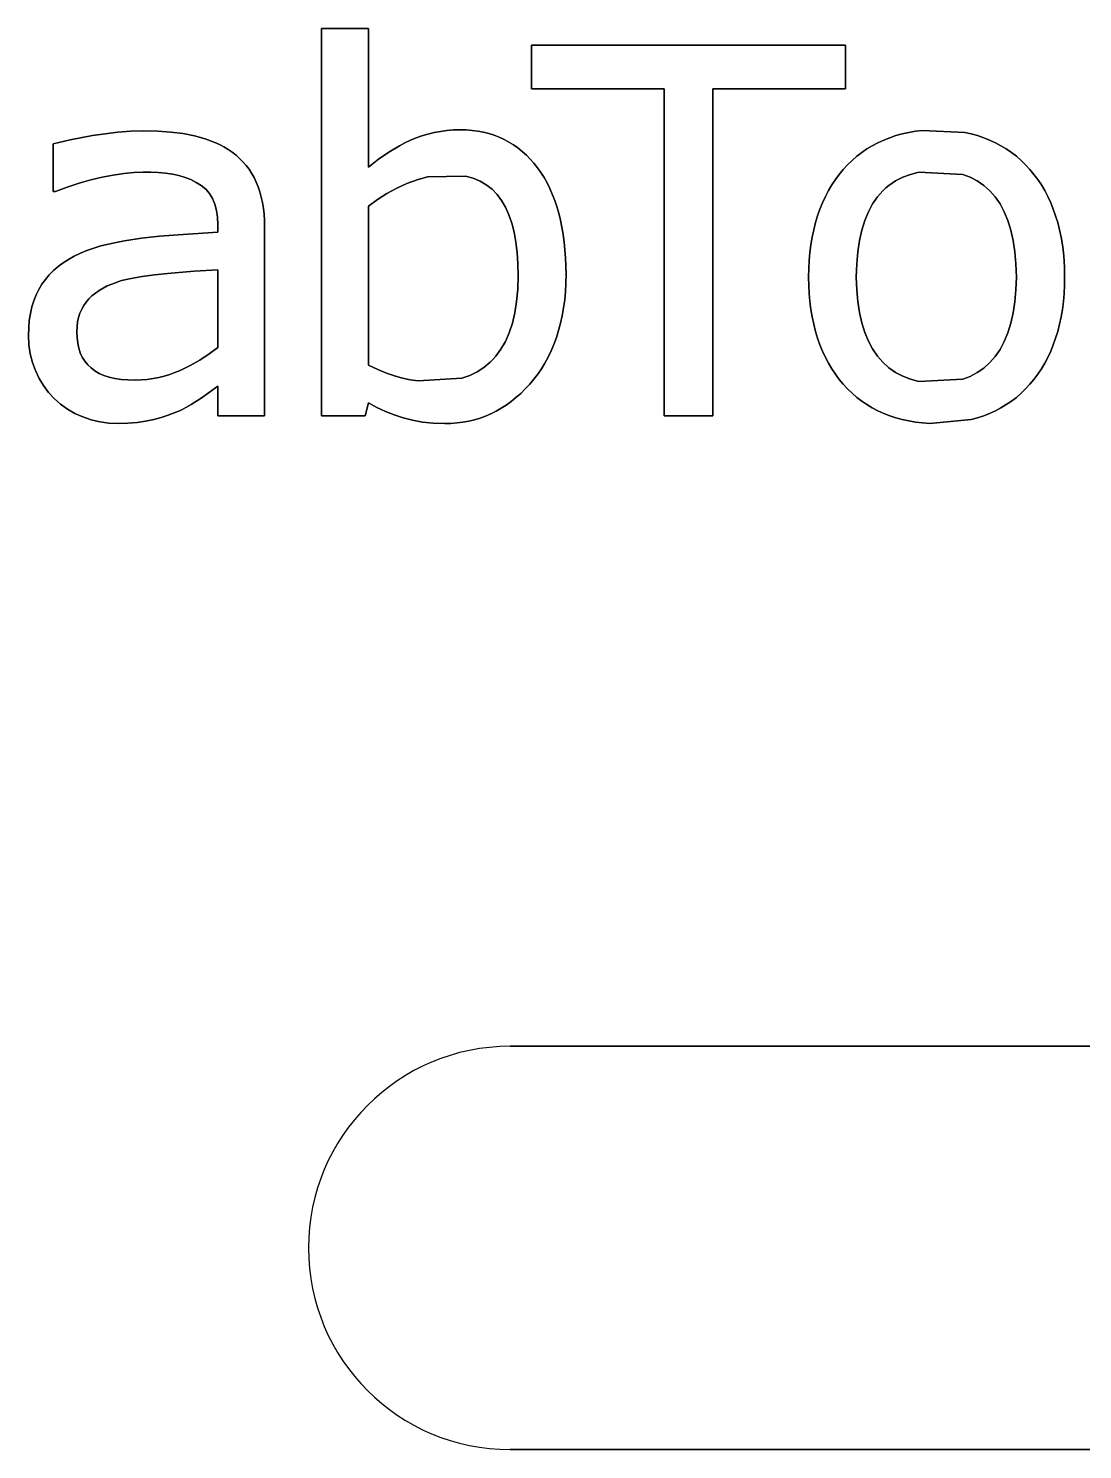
# Model space of a CAD drawing. Extents: x -90 to 0, y -3 to 240.
# Drawn here: x -46.17 to -30.48, y 74.5 to 95.64 of the extents above; entities that cross this region are included whole.
import ezdxf

# ---------------------------------------------------------------- set-up
doc = ezdxf.new("R2010")
doc.units = 0

msp = doc.modelspace()

# ---------------------------------------------------------------- linework, layer by layer
at = {"layer": 'layer0'}
for points in [[(-41.806, 95.645, 0), (-41.108, 95.645, 0)], [(-41.806, 89.882, 0), (-41.806, 95.645, 0)], [(-41.108, 95.645, 0), (-41.806, 95.645, 0)], [(-41.806, 95.645, 0), (-41.806, 89.882, 0)], [(-41.108, 95.645, 0), (-41.108, 93.581, 0)], [(-41.108, 93.581, 0), (-41.108, 95.645, 0)], [(-38.679, 94.745, 0), (-38.679, 95.396, 0)], [(-38.679, 95.396, 0), (-34.006, 95.396, 0)], [(-34.006, 95.396, 0), (-38.679, 95.396, 0)], [(-38.679, 95.396, 0), (-38.679, 94.745, 0)], [(-34.006, 95.396, 0), (-34.006, 94.745, 0)], [(-34.006, 94.745, 0), (-34.006, 95.396, 0)], [(-36.705, 94.745, 0), (-38.679, 94.745, 0)], [(-38.679, 94.745, 0), (-36.705, 94.745, 0)], [(-36.705, 89.882, 0), (-36.705, 94.745, 0)], [(-36.705, 94.745, 0), (-36.705, 89.882, 0)], [(-34.006, 94.745, 0), (-35.98, 94.745, 0)], [(-35.98, 94.745, 0), (-35.98, 89.882, 0)], [(-35.98, 89.882, 0), (-35.98, 94.745, 0)], [(-35.98, 94.745, 0), (-34.006, 94.745, 0)], [(-45.027, 94.079, 0), (-44.836, 94.101, 0)], [(-44.836, 94.101, 0), (-45.027, 94.079, 0)], [(-44.836, 94.101, 0), (-44.643, 94.115, 0)], [(-44.643, 94.115, 0), (-44.836, 94.101, 0)], [(-44.643, 94.115, 0), (-44.452, 94.121, 0)], [(-44.452, 94.121, 0), (-44.643, 94.115, 0)], [(-44.452, 94.121, 0), (-44.243, 94.116, 0)], [(-44.243, 94.116, 0), (-44.452, 94.121, 0)], [(-44.243, 94.116, 0), (-44.048, 94.103, 0)], [(-44.048, 94.103, 0), (-44.243, 94.116, 0)], [(-44.048, 94.103, 0), (-43.865, 94.08, 0)], [(-43.865, 94.08, 0), (-44.048, 94.103, 0)], [(-40.131, 94.095, 0), (-40.037, 94.113, 0)], [(-40.037, 94.113, 0), (-40.131, 94.095, 0)], [(-40.037, 94.113, 0), (-39.942, 94.126, 0)], [(-39.942, 94.126, 0), (-40.037, 94.113, 0)], [(-39.942, 94.126, 0), (-39.843, 94.134, 0)], [(-39.843, 94.134, 0), (-39.942, 94.126, 0)], [(-39.843, 94.134, 0), (-39.743, 94.137, 0)], [(-39.743, 94.137, 0), (-39.843, 94.134, 0)], [(-39.743, 94.137, 0), (-39.653, 94.134, 0)], [(-39.653, 94.134, 0), (-39.743, 94.137, 0)], [(-39.653, 94.134, 0), (-39.565, 94.127, 0)], [(-39.565, 94.127, 0), (-39.653, 94.134, 0)], [(-39.565, 94.127, 0), (-39.48, 94.116, 0)], [(-39.48, 94.116, 0), (-39.565, 94.127, 0)], [(-39.48, 94.116, 0), (-39.397, 94.1, 0)], [(-39.397, 94.1, 0), (-39.48, 94.116, 0)], [(-39.397, 94.1, 0), (-39.316, 94.08, 0)], [(-39.316, 94.08, 0), (-39.397, 94.1, 0)], [(-33.164, 94.076, 0), (-33.066, 94.098, 0)], [(-33.066, 94.098, 0), (-33.164, 94.076, 0)], [(-33.066, 94.098, 0), (-32.965, 94.115, 0)], [(-32.965, 94.115, 0), (-33.066, 94.098, 0)], [(-32.965, 94.115, 0), (-32.861, 94.127, 0)], [(-32.861, 94.127, 0), (-32.965, 94.115, 0)], [(-32.861, 94.127, 0), (-32.234, 94.098, 0)], [(-32.234, 94.098, 0), (-32.861, 94.127, 0)], [(-32.234, 94.098, 0), (-32.137, 94.076, 0)], [(-32.137, 94.076, 0), (-32.234, 94.098, 0)], [(-45.801, 93.93, 0), (-45.545, 93.989, 0)], [(-45.545, 93.989, 0), (-45.801, 93.93, 0)], [(-45.801, 93.221, 0), (-45.801, 93.93, 0)], [(-45.801, 93.93, 0), (-45.801, 93.221, 0)], [(-45.545, 93.989, 0), (-45.212, 94.051, 0)], [(-45.212, 94.051, 0), (-45.545, 93.989, 0)], [(-45.212, 94.051, 0), (-45.027, 94.079, 0)], [(-45.027, 94.079, 0), (-45.212, 94.051, 0)], [(-43.865, 94.08, 0), (-43.696, 94.047, 0)], [(-43.696, 94.047, 0), (-43.865, 94.08, 0)], [(-43.696, 94.047, 0), (-43.539, 94.004, 0)], [(-43.539, 94.004, 0), (-43.696, 94.047, 0)], [(-43.539, 94.004, 0), (-43.393, 93.949, 0)], [(-43.393, 93.949, 0), (-43.539, 94.004, 0)], [(-43.393, 93.949, 0), (-43.325, 93.917, 0)], [(-43.325, 93.917, 0), (-43.393, 93.949, 0)], [(-43.325, 93.917, 0), (-43.259, 93.882, 0)], [(-43.259, 93.882, 0), (-43.325, 93.917, 0)], [(-40.806, 93.804, 0), (-40.647, 93.899, 0)], [(-40.647, 93.899, 0), (-40.806, 93.804, 0)], [(-40.647, 93.899, 0), (-40.566, 93.941, 0)], [(-40.566, 93.941, 0), (-40.647, 93.899, 0)], [(-40.566, 93.941, 0), (-40.483, 93.98, 0)], [(-40.483, 93.98, 0), (-40.566, 93.941, 0)], [(-40.483, 93.98, 0), (-40.398, 94.015, 0)], [(-40.398, 94.015, 0), (-40.483, 93.98, 0)], [(-40.398, 94.015, 0), (-40.311, 94.046, 0)], [(-40.311, 94.046, 0), (-40.398, 94.015, 0)], [(-40.311, 94.046, 0), (-40.222, 94.073, 0)], [(-40.222, 94.073, 0), (-40.311, 94.046, 0)], [(-40.222, 94.073, 0), (-40.131, 94.095, 0)], [(-40.131, 94.095, 0), (-40.222, 94.073, 0)], [(-39.316, 94.08, 0), (-39.237, 94.055, 0)], [(-39.237, 94.055, 0), (-39.316, 94.08, 0)], [(-39.237, 94.055, 0), (-39.161, 94.026, 0)], [(-39.161, 94.026, 0), (-39.237, 94.055, 0)], [(-39.161, 94.026, 0), (-39.088, 93.992, 0)], [(-39.088, 93.992, 0), (-39.161, 94.026, 0)], [(-39.088, 93.992, 0), (-39.016, 93.954, 0)], [(-39.016, 93.954, 0), (-39.088, 93.992, 0)], [(-39.016, 93.954, 0), (-38.948, 93.912, 0)], [(-38.948, 93.912, 0), (-39.016, 93.954, 0)], [(-38.948, 93.912, 0), (-38.882, 93.866, 0)], [(-38.882, 93.866, 0), (-38.948, 93.912, 0)], [(-33.69, 93.852, 0), (-33.61, 93.9, 0)], [(-33.61, 93.9, 0), (-33.69, 93.852, 0)], [(-33.61, 93.9, 0), (-33.527, 93.944, 0)], [(-33.527, 93.944, 0), (-33.61, 93.9, 0)], [(-33.527, 93.944, 0), (-33.44, 93.984, 0)], [(-33.44, 93.984, 0), (-33.527, 93.944, 0)], [(-33.44, 93.984, 0), (-33.351, 94.019, 0)], [(-33.351, 94.019, 0), (-33.44, 93.984, 0)], [(-33.351, 94.019, 0), (-33.259, 94.05, 0)], [(-33.259, 94.05, 0), (-33.351, 94.019, 0)], [(-33.259, 94.05, 0), (-33.164, 94.076, 0)], [(-33.164, 94.076, 0), (-33.259, 94.05, 0)], [(-32.137, 94.076, 0), (-32.043, 94.05, 0)], [(-32.043, 94.05, 0), (-32.137, 94.076, 0)], [(-32.043, 94.05, 0), (-31.951, 94.019, 0)], [(-31.951, 94.019, 0), (-32.043, 94.05, 0)], [(-31.951, 94.019, 0), (-31.863, 93.984, 0)], [(-31.863, 93.984, 0), (-31.951, 94.019, 0)], [(-31.863, 93.984, 0), (-31.777, 93.944, 0)], [(-31.777, 93.944, 0), (-31.863, 93.984, 0)], [(-31.777, 93.944, 0), (-31.695, 93.9, 0)], [(-31.695, 93.9, 0), (-31.777, 93.944, 0)], [(-31.695, 93.9, 0), (-31.615, 93.852, 0)], [(-31.615, 93.852, 0), (-31.695, 93.9, 0)], [(-43.259, 93.882, 0), (-43.195, 93.844, 0)], [(-43.195, 93.844, 0), (-43.259, 93.882, 0)], [(-43.195, 93.844, 0), (-43.134, 93.803, 0)], [(-43.134, 93.803, 0), (-43.195, 93.844, 0)], [(-43.134, 93.803, 0), (-43.078, 93.758, 0)], [(-43.078, 93.758, 0), (-43.134, 93.803, 0)], [(-43.078, 93.758, 0), (-43.024, 93.71, 0)], [(-43.024, 93.71, 0), (-43.078, 93.758, 0)], [(-43.024, 93.71, 0), (-42.974, 93.66, 0)], [(-42.974, 93.66, 0), (-43.024, 93.71, 0)], [(-41.108, 93.581, 0), (-40.959, 93.698, 0)], [(-40.959, 93.698, 0), (-41.108, 93.581, 0)], [(-40.959, 93.698, 0), (-40.806, 93.804, 0)], [(-40.806, 93.804, 0), (-40.959, 93.698, 0)], [(-38.882, 93.866, 0), (-38.818, 93.815, 0)], [(-38.818, 93.815, 0), (-38.882, 93.866, 0)], [(-38.818, 93.815, 0), (-38.757, 93.76, 0)], [(-38.757, 93.76, 0), (-38.818, 93.815, 0)], [(-38.757, 93.76, 0), (-38.699, 93.702, 0)], [(-38.699, 93.702, 0), (-38.757, 93.76, 0)], [(-38.699, 93.702, 0), (-38.644, 93.639, 0)], [(-38.644, 93.639, 0), (-38.699, 93.702, 0)], [(-33.978, 93.616, 0), (-33.911, 93.681, 0)], [(-33.911, 93.681, 0), (-33.978, 93.616, 0)], [(-33.911, 93.681, 0), (-33.841, 93.742, 0)], [(-33.841, 93.742, 0), (-33.911, 93.681, 0)], [(-33.841, 93.742, 0), (-33.767, 93.799, 0)], [(-33.767, 93.799, 0), (-33.841, 93.742, 0)], [(-33.767, 93.799, 0), (-33.69, 93.852, 0)], [(-33.69, 93.852, 0), (-33.767, 93.799, 0)], [(-31.615, 93.852, 0), (-31.538, 93.799, 0)], [(-31.538, 93.799, 0), (-31.615, 93.852, 0)], [(-31.538, 93.799, 0), (-31.465, 93.742, 0)], [(-31.465, 93.742, 0), (-31.538, 93.799, 0)], [(-31.465, 93.742, 0), (-31.395, 93.681, 0)], [(-31.395, 93.681, 0), (-31.465, 93.742, 0)], [(-31.395, 93.681, 0), (-31.328, 93.616, 0)], [(-31.328, 93.616, 0), (-31.395, 93.681, 0)], [(-44.907, 93.464, 0), (-45.071, 93.432, 0)], [(-45.071, 93.432, 0), (-44.907, 93.464, 0)], [(-44.749, 93.488, 0), (-44.907, 93.464, 0)], [(-44.907, 93.464, 0), (-44.749, 93.488, 0)], [(-44.599, 93.502, 0), (-44.749, 93.488, 0)], [(-44.749, 93.488, 0), (-44.599, 93.502, 0)], [(-44.457, 93.507, 0), (-44.599, 93.502, 0)], [(-44.599, 93.502, 0), (-44.457, 93.507, 0)], [(-44.345, 93.505, 0), (-44.457, 93.507, 0)], [(-44.457, 93.507, 0), (-44.345, 93.505, 0)], [(-44.235, 93.5, 0), (-44.345, 93.505, 0)], [(-44.345, 93.505, 0), (-44.235, 93.5, 0)], [(-44.128, 93.49, 0), (-44.235, 93.5, 0)], [(-44.235, 93.5, 0), (-44.128, 93.49, 0)], [(-44.025, 93.476, 0), (-44.128, 93.49, 0)], [(-44.128, 93.49, 0), (-44.025, 93.476, 0)], [(-43.927, 93.456, 0), (-44.025, 93.476, 0)], [(-44.025, 93.476, 0), (-43.927, 93.456, 0)], [(-42.974, 93.66, 0), (-42.928, 93.606, 0)], [(-42.928, 93.606, 0), (-42.974, 93.66, 0)], [(-42.928, 93.606, 0), (-42.884, 93.549, 0)], [(-42.884, 93.549, 0), (-42.928, 93.606, 0)], [(-42.884, 93.549, 0), (-42.845, 93.489, 0)], [(-42.845, 93.489, 0), (-42.884, 93.549, 0)], [(-42.845, 93.489, 0), (-42.809, 93.425, 0)], [(-42.809, 93.425, 0), (-42.845, 93.489, 0)], [(-38.644, 93.639, 0), (-38.591, 93.572, 0)], [(-38.591, 93.572, 0), (-38.644, 93.639, 0)], [(-38.591, 93.572, 0), (-38.541, 93.501, 0)], [(-38.541, 93.501, 0), (-38.591, 93.572, 0)], [(-38.541, 93.501, 0), (-38.494, 93.426, 0)], [(-38.494, 93.426, 0), (-38.541, 93.501, 0)], [(-34.159, 93.397, 0), (-34.102, 93.474, 0)], [(-34.102, 93.474, 0), (-34.159, 93.397, 0)], [(-34.102, 93.474, 0), (-34.042, 93.547, 0)], [(-34.042, 93.547, 0), (-34.102, 93.474, 0)], [(-34.042, 93.547, 0), (-33.978, 93.616, 0)], [(-33.978, 93.616, 0), (-34.042, 93.547, 0)], [(-33.156, 93.431, 0), (-33.04, 93.474, 0)], [(-33.04, 93.474, 0), (-33.156, 93.431, 0)], [(-33.04, 93.474, 0), (-32.917, 93.504, 0)], [(-32.917, 93.504, 0), (-33.04, 93.474, 0)], [(-32.917, 93.504, 0), (-32.264, 93.474, 0)], [(-32.264, 93.474, 0), (-32.917, 93.504, 0)], [(-32.264, 93.474, 0), (-32.152, 93.431, 0)], [(-32.152, 93.431, 0), (-32.264, 93.474, 0)], [(-31.328, 93.616, 0), (-31.264, 93.547, 0)], [(-31.264, 93.547, 0), (-31.328, 93.616, 0)], [(-31.264, 93.547, 0), (-31.204, 93.474, 0)], [(-31.204, 93.474, 0), (-31.264, 93.547, 0)], [(-31.204, 93.474, 0), (-31.147, 93.397, 0)], [(-31.147, 93.397, 0), (-31.204, 93.474, 0)], [(-45.588, 93.285, 0), (-45.764, 93.221, 0)], [(-45.764, 93.221, 0), (-45.588, 93.285, 0)], [(-45.413, 93.342, 0), (-45.588, 93.285, 0)], [(-45.588, 93.285, 0), (-45.413, 93.342, 0)], [(-45.24, 93.391, 0), (-45.413, 93.342, 0)], [(-45.413, 93.342, 0), (-45.24, 93.391, 0)], [(-45.071, 93.432, 0), (-45.24, 93.391, 0)], [(-45.24, 93.391, 0), (-45.071, 93.432, 0)], [(-43.835, 93.429, 0), (-43.927, 93.456, 0)], [(-43.927, 93.456, 0), (-43.835, 93.429, 0)], [(-43.748, 93.395, 0), (-43.835, 93.429, 0)], [(-43.835, 93.429, 0), (-43.748, 93.395, 0)], [(-43.669, 93.354, 0), (-43.748, 93.395, 0)], [(-43.748, 93.395, 0), (-43.669, 93.354, 0)], [(-43.594, 93.307, 0), (-43.669, 93.354, 0)], [(-43.669, 93.354, 0), (-43.594, 93.307, 0)], [(-43.529, 93.252, 0), (-43.594, 93.307, 0)], [(-43.594, 93.307, 0), (-43.529, 93.252, 0)], [(-43.474, 93.188, 0), (-43.529, 93.252, 0)], [(-43.529, 93.252, 0), (-43.474, 93.188, 0)], [(-42.809, 93.425, 0), (-42.777, 93.358, 0)], [(-42.777, 93.358, 0), (-42.809, 93.425, 0)], [(-42.777, 93.358, 0), (-42.748, 93.288, 0)], [(-42.748, 93.288, 0), (-42.777, 93.358, 0)], [(-42.748, 93.288, 0), (-42.723, 93.214, 0)], [(-42.723, 93.214, 0), (-42.748, 93.288, 0)], [(-40.832, 93.189, 0), (-40.686, 93.269, 0)], [(-40.686, 93.269, 0), (-40.832, 93.189, 0)], [(-40.686, 93.269, 0), (-40.536, 93.338, 0)], [(-40.536, 93.338, 0), (-40.686, 93.269, 0)], [(-40.536, 93.338, 0), (-40.383, 93.393, 0)], [(-40.383, 93.393, 0), (-40.536, 93.338, 0)], [(-40.383, 93.393, 0), (-40.228, 93.435, 0)], [(-40.228, 93.435, 0), (-40.383, 93.393, 0)], [(-40.228, 93.435, 0), (-39.663, 93.445, 0)], [(-39.663, 93.445, 0), (-40.228, 93.435, 0)], [(-39.663, 93.445, 0), (-39.55, 93.415, 0)], [(-39.55, 93.415, 0), (-39.663, 93.445, 0)], [(-39.55, 93.415, 0), (-39.447, 93.373, 0)], [(-39.447, 93.373, 0), (-39.55, 93.415, 0)], [(-39.447, 93.373, 0), (-39.353, 93.318, 0)], [(-39.353, 93.318, 0), (-39.447, 93.373, 0)], [(-39.353, 93.318, 0), (-39.268, 93.252, 0)], [(-39.268, 93.252, 0), (-39.353, 93.318, 0)], [(-39.268, 93.252, 0), (-39.192, 93.174, 0)], [(-39.192, 93.174, 0), (-39.268, 93.252, 0)], [(-38.494, 93.426, 0), (-38.45, 93.347, 0)], [(-38.45, 93.347, 0), (-38.494, 93.426, 0)], [(-38.45, 93.347, 0), (-38.409, 93.264, 0)], [(-38.409, 93.264, 0), (-38.45, 93.347, 0)], [(-38.409, 93.264, 0), (-38.371, 93.178, 0)], [(-38.371, 93.178, 0), (-38.409, 93.264, 0)], [(-34.262, 93.232, 0), (-34.212, 93.317, 0)], [(-34.212, 93.317, 0), (-34.262, 93.232, 0)], [(-34.212, 93.317, 0), (-34.159, 93.397, 0)], [(-34.159, 93.397, 0), (-34.212, 93.317, 0)], [(-33.451, 93.23, 0), (-33.407, 93.271, 0)], [(-33.407, 93.271, 0), (-33.451, 93.23, 0)], [(-33.407, 93.271, 0), (-33.361, 93.309, 0)], [(-33.361, 93.309, 0), (-33.407, 93.271, 0)], [(-33.361, 93.309, 0), (-33.263, 93.376, 0)], [(-33.263, 93.376, 0), (-33.361, 93.309, 0)], [(-33.263, 93.376, 0), (-33.156, 93.431, 0)], [(-33.156, 93.431, 0), (-33.263, 93.376, 0)], [(-32.152, 93.431, 0), (-32.047, 93.376, 0)], [(-32.047, 93.376, 0), (-32.152, 93.431, 0)], [(-32.047, 93.376, 0), (-31.95, 93.309, 0)], [(-31.95, 93.309, 0), (-32.047, 93.376, 0)], [(-31.95, 93.309, 0), (-31.861, 93.23, 0)], [(-31.861, 93.23, 0), (-31.95, 93.309, 0)], [(-31.147, 93.397, 0), (-31.093, 93.317, 0)], [(-31.093, 93.317, 0), (-31.147, 93.397, 0)], [(-31.093, 93.317, 0), (-31.044, 93.232, 0)], [(-31.044, 93.232, 0), (-31.093, 93.317, 0)], [(-45.764, 93.221, 0), (-45.801, 93.221, 0)], [(-45.801, 93.221, 0), (-45.764, 93.221, 0)], [(-43.428, 93.114, 0), (-43.474, 93.188, 0)], [(-43.474, 93.188, 0), (-43.428, 93.114, 0)], [(-43.392, 93.031, 0), (-43.428, 93.114, 0)], [(-43.428, 93.114, 0), (-43.392, 93.031, 0)], [(-42.723, 93.214, 0), (-42.702, 93.136, 0)], [(-42.702, 93.136, 0), (-42.723, 93.214, 0)], [(-42.702, 93.136, 0), (-42.684, 93.054, 0)], [(-42.684, 93.054, 0), (-42.702, 93.136, 0)], [(-42.684, 93.054, 0), (-42.671, 92.968, 0)], [(-42.671, 92.968, 0), (-42.684, 93.054, 0)], [(-41.108, 92.999, 0), (-40.973, 93.098, 0)], [(-40.973, 93.098, 0), (-41.108, 92.999, 0)], [(-40.973, 93.098, 0), (-40.832, 93.189, 0)], [(-40.832, 93.189, 0), (-40.973, 93.098, 0)], [(-39.192, 93.174, 0), (-39.125, 93.085, 0)], [(-39.125, 93.085, 0), (-39.192, 93.174, 0)], [(-39.125, 93.085, 0), (-39.066, 92.984, 0)], [(-39.066, 92.984, 0), (-39.125, 93.085, 0)], [(-38.371, 93.178, 0), (-38.336, 93.087, 0)], [(-38.336, 93.087, 0), (-38.371, 93.178, 0)], [(-38.336, 93.087, 0), (-38.304, 92.993, 0)], [(-38.304, 92.993, 0), (-38.336, 93.087, 0)], [(-34.389, 92.956, 0), (-34.35, 93.052, 0)], [(-34.35, 93.052, 0), (-34.389, 92.956, 0)], [(-34.35, 93.052, 0), (-34.308, 93.144, 0)], [(-34.308, 93.144, 0), (-34.35, 93.052, 0)], [(-34.308, 93.144, 0), (-34.262, 93.232, 0)], [(-34.262, 93.232, 0), (-34.308, 93.144, 0)], [(-33.605, 93.033, 0), (-33.533, 93.138, 0)], [(-33.533, 93.138, 0), (-33.605, 93.033, 0)], [(-33.533, 93.138, 0), (-33.451, 93.23, 0)], [(-33.451, 93.23, 0), (-33.533, 93.138, 0)], [(-31.861, 93.23, 0), (-31.781, 93.138, 0)], [(-31.781, 93.138, 0), (-31.861, 93.23, 0)], [(-31.781, 93.138, 0), (-31.709, 93.033, 0)], [(-31.709, 93.033, 0), (-31.781, 93.138, 0)], [(-31.044, 93.232, 0), (-30.997, 93.144, 0)], [(-30.997, 93.144, 0), (-31.044, 93.232, 0)], [(-30.997, 93.144, 0), (-30.955, 93.052, 0)], [(-30.955, 93.052, 0), (-30.997, 93.144, 0)], [(-30.955, 93.052, 0), (-30.916, 92.956, 0)], [(-30.916, 92.956, 0), (-30.955, 93.052, 0)], [(-43.367, 92.938, 0), (-43.392, 93.031, 0)], [(-43.392, 93.031, 0), (-43.367, 92.938, 0)], [(-43.351, 92.836, 0), (-43.367, 92.938, 0)], [(-43.367, 92.938, 0), (-43.351, 92.836, 0)], [(-43.346, 92.724, 0), (-43.351, 92.836, 0)], [(-43.351, 92.836, 0), (-43.346, 92.724, 0)], [(-42.671, 92.968, 0), (-42.661, 92.879, 0)], [(-42.661, 92.879, 0), (-42.671, 92.968, 0)], [(-42.661, 92.879, 0), (-42.655, 92.785, 0)], [(-42.655, 92.785, 0), (-42.661, 92.879, 0)], [(-41.108, 90.634, 0), (-41.108, 92.999, 0)], [(-41.108, 92.999, 0), (-41.108, 90.634, 0)], [(-39.066, 92.984, 0), (-39.016, 92.872, 0)], [(-39.016, 92.872, 0), (-39.066, 92.984, 0)], [(-39.016, 92.872, 0), (-38.973, 92.748, 0)], [(-38.973, 92.748, 0), (-39.016, 92.872, 0)], [(-38.304, 92.993, 0), (-38.276, 92.895, 0)], [(-38.276, 92.895, 0), (-38.304, 92.993, 0)], [(-38.276, 92.895, 0), (-38.25, 92.794, 0)], [(-38.25, 92.794, 0), (-38.276, 92.895, 0)], [(-34.454, 92.755, 0), (-34.423, 92.857, 0)], [(-34.423, 92.857, 0), (-34.454, 92.755, 0)], [(-34.423, 92.857, 0), (-34.389, 92.956, 0)], [(-34.389, 92.956, 0), (-34.423, 92.857, 0)], [(-33.722, 92.787, 0), (-33.668, 92.916, 0)], [(-33.668, 92.916, 0), (-33.722, 92.787, 0)], [(-33.668, 92.916, 0), (-33.605, 93.033, 0)], [(-33.605, 93.033, 0), (-33.668, 92.916, 0)], [(-31.709, 93.033, 0), (-31.646, 92.916, 0)], [(-31.646, 92.916, 0), (-31.709, 93.033, 0)], [(-31.646, 92.916, 0), (-31.592, 92.787, 0)], [(-31.592, 92.787, 0), (-31.646, 92.916, 0)], [(-30.916, 92.956, 0), (-30.881, 92.857, 0)], [(-30.881, 92.857, 0), (-30.916, 92.956, 0)], [(-30.881, 92.857, 0), (-30.85, 92.755, 0)], [(-30.85, 92.755, 0), (-30.881, 92.857, 0)], [(-43.346, 92.613, 0), (-43.346, 92.724, 0)], [(-43.346, 92.724, 0), (-43.346, 92.613, 0)], [(-42.655, 92.785, 0), (-42.653, 92.687, 0)], [(-42.653, 92.687, 0), (-42.655, 92.785, 0)], [(-42.653, 92.687, 0), (-42.653, 89.882, 0)], [(-42.653, 89.882, 0), (-42.653, 92.687, 0)], [(-38.973, 92.748, 0), (-38.939, 92.613, 0)], [(-38.939, 92.613, 0), (-38.973, 92.748, 0)], [(-38.25, 92.794, 0), (-38.228, 92.689, 0)], [(-38.228, 92.689, 0), (-38.25, 92.794, 0)], [(-38.228, 92.689, 0), (-38.209, 92.58, 0)], [(-38.209, 92.58, 0), (-38.228, 92.689, 0)], [(-34.504, 92.54, 0), (-34.481, 92.649, 0)], [(-34.481, 92.649, 0), (-34.504, 92.54, 0)], [(-34.481, 92.649, 0), (-34.454, 92.755, 0)], [(-34.454, 92.755, 0), (-34.481, 92.649, 0)], [(-33.802, 92.489, 0), (-33.767, 92.644, 0)], [(-33.767, 92.644, 0), (-33.802, 92.489, 0)], [(-33.767, 92.644, 0), (-33.722, 92.787, 0)], [(-33.722, 92.787, 0), (-33.767, 92.644, 0)], [(-31.592, 92.787, 0), (-31.547, 92.644, 0)], [(-31.547, 92.644, 0), (-31.592, 92.787, 0)], [(-31.547, 92.644, 0), (-31.512, 92.489, 0)], [(-31.512, 92.489, 0), (-31.547, 92.644, 0)], [(-30.85, 92.755, 0), (-30.823, 92.649, 0)], [(-30.823, 92.649, 0), (-30.85, 92.755, 0)], [(-30.823, 92.649, 0), (-30.8, 92.54, 0)], [(-30.8, 92.54, 0), (-30.823, 92.649, 0)], [(-45.195, 92.376, 0), (-45.088, 92.408, 0)], [(-45.088, 92.408, 0), (-45.195, 92.376, 0)], [(-45.088, 92.408, 0), (-44.976, 92.436, 0)], [(-44.976, 92.436, 0), (-45.088, 92.408, 0)], [(-44.976, 92.436, 0), (-44.859, 92.462, 0)], [(-44.859, 92.462, 0), (-44.976, 92.436, 0)], [(-44.859, 92.462, 0), (-44.739, 92.484, 0)], [(-44.739, 92.484, 0), (-44.859, 92.462, 0)], [(-44.739, 92.484, 0), (-44.485, 92.522, 0)], [(-44.485, 92.522, 0), (-44.739, 92.484, 0)], [(-44.485, 92.522, 0), (-44.217, 92.552, 0)], [(-44.217, 92.552, 0), (-44.485, 92.522, 0)], [(-44.217, 92.552, 0), (-43.937, 92.575, 0)], [(-43.937, 92.575, 0), (-44.217, 92.552, 0)], [(-43.937, 92.575, 0), (-43.346, 92.613, 0)], [(-43.346, 92.613, 0), (-43.937, 92.575, 0)], [(-38.939, 92.613, 0), (-38.913, 92.466, 0)], [(-38.913, 92.466, 0), (-38.939, 92.613, 0)], [(-38.913, 92.466, 0), (-38.895, 92.309, 0)], [(-38.895, 92.309, 0), (-38.913, 92.466, 0)], [(-38.209, 92.58, 0), (-38.194, 92.467, 0)], [(-38.194, 92.467, 0), (-38.209, 92.58, 0)], [(-38.194, 92.467, 0), (-38.173, 92.232, 0)], [(-38.173, 92.232, 0), (-38.194, 92.467, 0)], [(-34.538, 92.312, 0), (-34.523, 92.427, 0)], [(-34.523, 92.427, 0), (-34.538, 92.312, 0)], [(-34.523, 92.427, 0), (-34.504, 92.54, 0)], [(-34.504, 92.54, 0), (-34.523, 92.427, 0)], [(-33.827, 92.321, 0), (-33.802, 92.489, 0)], [(-33.802, 92.489, 0), (-33.827, 92.321, 0)], [(-31.512, 92.489, 0), (-31.487, 92.321, 0)], [(-31.487, 92.321, 0), (-31.512, 92.489, 0)], [(-30.8, 92.54, 0), (-30.781, 92.427, 0)], [(-30.781, 92.427, 0), (-30.8, 92.54, 0)], [(-30.781, 92.427, 0), (-30.766, 92.312, 0)], [(-30.766, 92.312, 0), (-30.781, 92.427, 0)], [(-45.65, 92.157, 0), (-45.57, 92.208, 0)], [(-45.57, 92.208, 0), (-45.65, 92.157, 0)], [(-45.57, 92.208, 0), (-45.485, 92.256, 0)], [(-45.485, 92.256, 0), (-45.57, 92.208, 0)], [(-45.485, 92.256, 0), (-45.394, 92.3, 0)], [(-45.394, 92.3, 0), (-45.485, 92.256, 0)], [(-45.394, 92.3, 0), (-45.297, 92.34, 0)], [(-45.297, 92.34, 0), (-45.394, 92.3, 0)], [(-45.297, 92.34, 0), (-45.195, 92.376, 0)], [(-45.195, 92.376, 0), (-45.297, 92.34, 0)], [(-38.895, 92.309, 0), (-38.884, 92.141, 0)], [(-38.884, 92.141, 0), (-38.895, 92.309, 0)], [(-38.173, 92.232, 0), (-38.166, 91.983, 0)], [(-38.166, 91.983, 0), (-38.173, 92.232, 0)], [(-34.555, 92.071, 0), (-34.548, 92.193, 0)], [(-34.548, 92.193, 0), (-34.555, 92.071, 0)], [(-34.548, 92.193, 0), (-34.538, 92.312, 0)], [(-34.538, 92.312, 0), (-34.548, 92.193, 0)], [(-33.842, 92.14, 0), (-33.827, 92.321, 0)], [(-33.827, 92.321, 0), (-33.842, 92.14, 0)], [(-31.487, 92.321, 0), (-31.472, 92.14, 0)], [(-31.472, 92.14, 0), (-31.487, 92.321, 0)], [(-30.766, 92.312, 0), (-30.755, 92.193, 0)], [(-30.755, 92.193, 0), (-30.766, 92.312, 0)], [(-30.755, 92.193, 0), (-30.749, 92.071, 0)], [(-30.749, 92.071, 0), (-30.755, 92.193, 0)], [(-45.857, 91.978, 0), (-45.794, 92.042, 0)], [(-45.794, 92.042, 0), (-45.857, 91.978, 0)], [(-45.794, 92.042, 0), (-45.725, 92.101, 0)], [(-45.725, 92.101, 0), (-45.794, 92.042, 0)], [(-45.725, 92.101, 0), (-45.65, 92.157, 0)], [(-45.65, 92.157, 0), (-45.725, 92.101, 0)], [(-44.292, 91.977, 0), (-44.097, 91.998, 0)], [(-44.097, 91.998, 0), (-44.292, 91.977, 0)], [(-44.097, 91.998, 0), (-43.702, 92.031, 0)], [(-43.702, 92.031, 0), (-44.097, 91.998, 0)], [(-43.702, 92.031, 0), (-43.346, 92.052, 0)], [(-43.346, 92.052, 0), (-43.702, 92.031, 0)], [(-43.346, 92.052, 0), (-43.346, 90.898, 0)], [(-43.346, 90.898, 0), (-43.346, 92.052, 0)], [(-38.884, 92.141, 0), (-38.88, 91.962, 0)], [(-38.88, 91.962, 0), (-38.884, 92.141, 0)], [(-38.166, 91.983, 0), (-38.168, 91.854, 0)], [(-38.168, 91.854, 0), (-38.166, 91.983, 0)], [(-34.557, 91.946, 0), (-34.555, 92.071, 0)], [(-34.555, 92.071, 0), (-34.557, 91.946, 0)], [(-33.848, 91.946, 0), (-33.842, 92.14, 0)], [(-33.842, 92.14, 0), (-33.848, 91.946, 0)], [(-31.472, 92.14, 0), (-31.466, 91.946, 0)], [(-31.466, 91.946, 0), (-31.472, 92.14, 0)], [(-30.749, 92.071, 0), (-30.747, 91.946, 0)], [(-30.747, 91.946, 0), (-30.749, 92.071, 0)], [(-46.013, 91.761, 0), (-45.967, 91.838, 0)], [(-45.967, 91.838, 0), (-46.013, 91.761, 0)], [(-45.967, 91.838, 0), (-45.915, 91.91, 0)], [(-45.915, 91.91, 0), (-45.967, 91.838, 0)], [(-45.915, 91.91, 0), (-45.857, 91.978, 0)], [(-45.857, 91.978, 0), (-45.915, 91.91, 0)], [(-45.115, 91.745, 0), (-45.056, 91.781, 0)], [(-45.056, 91.781, 0), (-45.115, 91.745, 0)], [(-45.056, 91.781, 0), (-44.993, 91.813, 0)], [(-44.993, 91.813, 0), (-45.056, 91.781, 0)], [(-44.993, 91.813, 0), (-44.926, 91.842, 0)], [(-44.926, 91.842, 0), (-44.993, 91.813, 0)], [(-44.926, 91.842, 0), (-44.78, 91.893, 0)], [(-44.78, 91.893, 0), (-44.926, 91.842, 0)], [(-44.78, 91.893, 0), (-44.64, 91.925, 0)], [(-44.64, 91.925, 0), (-44.78, 91.893, 0)], [(-44.64, 91.925, 0), (-44.475, 91.953, 0)], [(-44.475, 91.953, 0), (-44.64, 91.925, 0)], [(-44.475, 91.953, 0), (-44.292, 91.977, 0)], [(-44.292, 91.977, 0), (-44.475, 91.953, 0)], [(-38.88, 91.962, 0), (-38.885, 91.765, 0)], [(-38.885, 91.765, 0), (-38.88, 91.962, 0)], [(-38.168, 91.854, 0), (-38.175, 91.728, 0)], [(-38.175, 91.728, 0), (-38.168, 91.854, 0)], [(-34.555, 91.821, 0), (-34.557, 91.946, 0)], [(-34.557, 91.946, 0), (-34.555, 91.821, 0)], [(-34.548, 91.699, 0), (-34.555, 91.821, 0)], [(-34.555, 91.821, 0), (-34.548, 91.699, 0)], [(-33.842, 91.758, 0), (-33.848, 91.946, 0)], [(-33.848, 91.946, 0), (-33.842, 91.758, 0)], [(-31.466, 91.946, 0), (-31.472, 91.756, 0)], [(-31.472, 91.756, 0), (-31.466, 91.946, 0)], [(-30.749, 91.821, 0), (-30.755, 91.699, 0)], [(-30.755, 91.699, 0), (-30.749, 91.821, 0)], [(-30.747, 91.946, 0), (-30.749, 91.821, 0)], [(-30.749, 91.821, 0), (-30.747, 91.946, 0)], [(-46.116, 91.501, 0), (-46.088, 91.592, 0)], [(-46.088, 91.592, 0), (-46.116, 91.501, 0)], [(-46.088, 91.592, 0), (-46.053, 91.679, 0)], [(-46.053, 91.679, 0), (-46.088, 91.592, 0)], [(-46.053, 91.679, 0), (-46.013, 91.761, 0)], [(-46.013, 91.761, 0), (-46.053, 91.679, 0)], [(-45.343, 91.521, 0), (-45.307, 91.573, 0)], [(-45.307, 91.573, 0), (-45.343, 91.521, 0)], [(-45.307, 91.573, 0), (-45.266, 91.621, 0)], [(-45.266, 91.621, 0), (-45.307, 91.573, 0)], [(-45.266, 91.621, 0), (-45.221, 91.666, 0)], [(-45.221, 91.666, 0), (-45.266, 91.621, 0)], [(-45.221, 91.666, 0), (-45.17, 91.707, 0)], [(-45.17, 91.707, 0), (-45.221, 91.666, 0)], [(-45.17, 91.707, 0), (-45.115, 91.745, 0)], [(-45.115, 91.745, 0), (-45.17, 91.707, 0)], [(-38.902, 91.583, 0), (-38.928, 91.414, 0)], [(-38.928, 91.414, 0), (-38.902, 91.583, 0)], [(-38.885, 91.765, 0), (-38.902, 91.583, 0)], [(-38.902, 91.583, 0), (-38.885, 91.765, 0)], [(-38.187, 91.605, 0), (-38.203, 91.486, 0)], [(-38.203, 91.486, 0), (-38.187, 91.605, 0)], [(-38.175, 91.728, 0), (-38.187, 91.605, 0)], [(-38.187, 91.605, 0), (-38.175, 91.728, 0)], [(-34.538, 91.58, 0), (-34.548, 91.699, 0)], [(-34.548, 91.699, 0), (-34.538, 91.58, 0)], [(-34.523, 91.465, 0), (-34.538, 91.58, 0)], [(-34.538, 91.58, 0), (-34.523, 91.465, 0)], [(-33.827, 91.582, 0), (-33.842, 91.758, 0)], [(-33.842, 91.758, 0), (-33.827, 91.582, 0)], [(-33.802, 91.417, 0), (-33.827, 91.582, 0)], [(-33.827, 91.582, 0), (-33.802, 91.417, 0)], [(-31.487, 91.577, 0), (-31.512, 91.411, 0)], [(-31.512, 91.411, 0), (-31.487, 91.577, 0)], [(-31.472, 91.756, 0), (-31.487, 91.577, 0)], [(-31.487, 91.577, 0), (-31.472, 91.756, 0)], [(-30.766, 91.58, 0), (-30.781, 91.465, 0)], [(-30.781, 91.465, 0), (-30.766, 91.58, 0)], [(-30.755, 91.699, 0), (-30.766, 91.58, 0)], [(-30.766, 91.58, 0), (-30.755, 91.699, 0)], [(-46.154, 91.301, 0), (-46.138, 91.403, 0)], [(-46.138, 91.403, 0), (-46.154, 91.301, 0)], [(-46.138, 91.403, 0), (-46.116, 91.501, 0)], [(-46.116, 91.501, 0), (-46.138, 91.403, 0)], [(-45.42, 91.344, 0), (-45.4, 91.407, 0)], [(-45.4, 91.407, 0), (-45.42, 91.344, 0)], [(-45.4, 91.407, 0), (-45.374, 91.466, 0)], [(-45.374, 91.466, 0), (-45.4, 91.407, 0)], [(-45.374, 91.466, 0), (-45.343, 91.521, 0)], [(-45.343, 91.521, 0), (-45.374, 91.466, 0)], [(-38.928, 91.414, 0), (-38.965, 91.259, 0)], [(-38.965, 91.259, 0), (-38.928, 91.414, 0)], [(-38.224, 91.37, 0), (-38.248, 91.258, 0)], [(-38.248, 91.258, 0), (-38.224, 91.37, 0)], [(-38.203, 91.486, 0), (-38.224, 91.37, 0)], [(-38.224, 91.37, 0), (-38.203, 91.486, 0)], [(-34.504, 91.353, 0), (-34.523, 91.465, 0)], [(-34.523, 91.465, 0), (-34.504, 91.353, 0)], [(-34.481, 91.244, 0), (-34.504, 91.353, 0)], [(-34.504, 91.353, 0), (-34.481, 91.244, 0)], [(-33.767, 91.264, 0), (-33.802, 91.417, 0)], [(-33.802, 91.417, 0), (-33.767, 91.264, 0)], [(-31.512, 91.411, 0), (-31.547, 91.258, 0)], [(-31.547, 91.258, 0), (-31.512, 91.411, 0)], [(-30.8, 91.353, 0), (-30.823, 91.244, 0)], [(-30.823, 91.244, 0), (-30.8, 91.353, 0)], [(-30.781, 91.465, 0), (-30.8, 91.353, 0)], [(-30.8, 91.353, 0), (-30.781, 91.465, 0)], [(-46.167, 91.078, 0), (-46.163, 91.192, 0)], [(-46.163, 91.192, 0), (-46.167, 91.078, 0)], [(-46.163, 91.192, 0), (-46.154, 91.301, 0)], [(-46.154, 91.301, 0), (-46.163, 91.192, 0)], [(-45.447, 91.131, 0), (-45.444, 91.206, 0)], [(-45.444, 91.206, 0), (-45.447, 91.131, 0)], [(-45.444, 91.206, 0), (-45.435, 91.277, 0)], [(-45.435, 91.277, 0), (-45.444, 91.206, 0)], [(-45.435, 91.277, 0), (-45.42, 91.344, 0)], [(-45.42, 91.344, 0), (-45.435, 91.277, 0)], [(-38.965, 91.259, 0), (-39.012, 91.117, 0)], [(-39.012, 91.117, 0), (-38.965, 91.259, 0)], [(-38.277, 91.15, 0), (-38.31, 91.045, 0)], [(-38.31, 91.045, 0), (-38.277, 91.15, 0)], [(-38.248, 91.258, 0), (-38.277, 91.15, 0)], [(-38.277, 91.15, 0), (-38.248, 91.258, 0)], [(-34.454, 91.138, 0), (-34.481, 91.244, 0)], [(-34.481, 91.244, 0), (-34.454, 91.138, 0)], [(-34.423, 91.036, 0), (-34.454, 91.138, 0)], [(-34.454, 91.138, 0), (-34.423, 91.036, 0)], [(-33.722, 91.123, 0), (-33.767, 91.264, 0)], [(-33.767, 91.264, 0), (-33.722, 91.123, 0)], [(-31.547, 91.258, 0), (-31.592, 91.116, 0)], [(-31.592, 91.116, 0), (-31.547, 91.258, 0)], [(-30.85, 91.138, 0), (-30.881, 91.036, 0)], [(-30.881, 91.036, 0), (-30.85, 91.138, 0)], [(-30.823, 91.244, 0), (-30.85, 91.138, 0)], [(-30.85, 91.138, 0), (-30.823, 91.244, 0)], [(-46.16, 90.939, 0), (-46.167, 91.078, 0)], [(-46.167, 91.078, 0), (-46.16, 90.939, 0)], [(-46.14, 90.804, 0), (-46.16, 90.939, 0)], [(-46.16, 90.939, 0), (-46.14, 90.804, 0)], [(-45.444, 91.044, 0), (-45.447, 91.131, 0)], [(-45.447, 91.131, 0), (-45.444, 91.044, 0)], [(-45.434, 90.963, 0), (-45.444, 91.044, 0)], [(-45.444, 91.044, 0), (-45.434, 90.963, 0)], [(-45.418, 90.888, 0), (-45.434, 90.963, 0)], [(-45.434, 90.963, 0), (-45.418, 90.888, 0)], [(-39.069, 90.988, 0), (-39.135, 90.872, 0)], [(-39.135, 90.872, 0), (-39.069, 90.988, 0)], [(-39.012, 91.117, 0), (-39.069, 90.988, 0)], [(-39.069, 90.988, 0), (-39.012, 91.117, 0)], [(-38.347, 90.944, 0), (-38.388, 90.847, 0)], [(-38.388, 90.847, 0), (-38.347, 90.944, 0)], [(-38.31, 91.045, 0), (-38.347, 90.944, 0)], [(-38.347, 90.944, 0), (-38.31, 91.045, 0)], [(-34.389, 90.937, 0), (-34.423, 91.036, 0)], [(-34.423, 91.036, 0), (-34.389, 90.937, 0)], [(-34.35, 90.842, 0), (-34.389, 90.937, 0)], [(-34.389, 90.937, 0), (-34.35, 90.842, 0)], [(-33.668, 90.994, 0), (-33.722, 91.123, 0)], [(-33.722, 91.123, 0), (-33.668, 90.994, 0)], [(-33.605, 90.876, 0), (-33.668, 90.994, 0)], [(-33.668, 90.994, 0), (-33.605, 90.876, 0)], [(-31.646, 90.987, 0), (-31.709, 90.869, 0)], [(-31.709, 90.869, 0), (-31.646, 90.987, 0)], [(-31.592, 91.116, 0), (-31.646, 90.987, 0)], [(-31.646, 90.987, 0), (-31.592, 91.116, 0)], [(-30.916, 90.937, 0), (-30.955, 90.842, 0)], [(-30.955, 90.842, 0), (-30.916, 90.937, 0)], [(-30.881, 91.036, 0), (-30.916, 90.937, 0)], [(-30.916, 90.937, 0), (-30.881, 91.036, 0)], [(-46.108, 90.676, 0), (-46.14, 90.804, 0)], [(-46.14, 90.804, 0), (-46.108, 90.676, 0)], [(-45.395, 90.818, 0), (-45.418, 90.888, 0)], [(-45.418, 90.888, 0), (-45.395, 90.818, 0)], [(-45.365, 90.753, 0), (-45.395, 90.818, 0)], [(-45.395, 90.818, 0), (-45.365, 90.753, 0)], [(-45.329, 90.694, 0), (-45.365, 90.753, 0)], [(-45.365, 90.753, 0), (-45.329, 90.694, 0)], [(-43.479, 90.801, 0), (-43.617, 90.71, 0)], [(-43.617, 90.71, 0), (-43.479, 90.801, 0)], [(-43.346, 90.898, 0), (-43.479, 90.801, 0)], [(-43.479, 90.801, 0), (-43.346, 90.898, 0)], [(-39.252, 90.723, 0), (-39.295, 90.679, 0)], [(-39.295, 90.679, 0), (-39.252, 90.723, 0)], [(-39.211, 90.769, 0), (-39.252, 90.723, 0)], [(-39.252, 90.723, 0), (-39.211, 90.769, 0)], [(-39.135, 90.872, 0), (-39.211, 90.769, 0)], [(-39.211, 90.769, 0), (-39.135, 90.872, 0)], [(-38.432, 90.755, 0), (-38.48, 90.666, 0)], [(-38.48, 90.666, 0), (-38.432, 90.755, 0)], [(-38.388, 90.847, 0), (-38.432, 90.755, 0)], [(-38.432, 90.755, 0), (-38.388, 90.847, 0)], [(-34.308, 90.751, 0), (-34.35, 90.842, 0)], [(-34.35, 90.842, 0), (-34.308, 90.751, 0)], [(-34.262, 90.663, 0), (-34.308, 90.751, 0)], [(-34.308, 90.751, 0), (-34.262, 90.663, 0)], [(-33.533, 90.771, 0), (-33.605, 90.876, 0)], [(-33.605, 90.876, 0), (-33.533, 90.771, 0)], [(-33.451, 90.677, 0), (-33.533, 90.771, 0)], [(-33.533, 90.771, 0), (-33.451, 90.677, 0)], [(-31.781, 90.765, 0), (-31.861, 90.672, 0)], [(-31.861, 90.672, 0), (-31.781, 90.765, 0)], [(-31.709, 90.869, 0), (-31.781, 90.765, 0)], [(-31.781, 90.765, 0), (-31.709, 90.869, 0)], [(-30.997, 90.751, 0), (-31.044, 90.663, 0)], [(-31.044, 90.663, 0), (-30.997, 90.751, 0)], [(-30.955, 90.842, 0), (-30.997, 90.751, 0)], [(-30.997, 90.751, 0), (-30.955, 90.842, 0)], [(-46.064, 90.554, 0), (-46.108, 90.676, 0)], [(-46.108, 90.676, 0), (-46.064, 90.554, 0)], [(-46.009, 90.438, 0), (-46.064, 90.554, 0)], [(-46.064, 90.554, 0), (-46.009, 90.438, 0)], [(-45.285, 90.641, 0), (-45.329, 90.694, 0)], [(-45.329, 90.694, 0), (-45.285, 90.641, 0)], [(-45.235, 90.593, 0), (-45.285, 90.641, 0)], [(-45.285, 90.641, 0), (-45.235, 90.593, 0)], [(-45.178, 90.55, 0), (-45.235, 90.593, 0)], [(-45.235, 90.593, 0), (-45.178, 90.55, 0)], [(-45.114, 90.513, 0), (-45.178, 90.55, 0)], [(-45.178, 90.55, 0), (-45.114, 90.513, 0)], [(-45.043, 90.482, 0), (-45.114, 90.513, 0)], [(-45.114, 90.513, 0), (-45.043, 90.482, 0)], [(-43.986, 90.524, 0), (-44.065, 90.496, 0)], [(-44.065, 90.496, 0), (-43.986, 90.524, 0)], [(-43.909, 90.556, 0), (-43.986, 90.524, 0)], [(-43.986, 90.524, 0), (-43.909, 90.556, 0)], [(-43.76, 90.628, 0), (-43.909, 90.556, 0)], [(-43.909, 90.556, 0), (-43.76, 90.628, 0)], [(-43.617, 90.71, 0), (-43.76, 90.628, 0)], [(-43.76, 90.628, 0), (-43.617, 90.71, 0)], [(-40.968, 90.57, 0), (-41.108, 90.634, 0)], [(-41.108, 90.634, 0), (-40.968, 90.57, 0)], [(-40.838, 90.517, 0), (-40.968, 90.57, 0)], [(-40.968, 90.57, 0), (-40.838, 90.517, 0)], [(-40.717, 90.475, 0), (-40.838, 90.517, 0)], [(-40.838, 90.517, 0), (-40.717, 90.475, 0)], [(-39.489, 90.536, 0), (-39.599, 90.483, 0)], [(-39.599, 90.483, 0), (-39.489, 90.536, 0)], [(-39.388, 90.601, 0), (-39.489, 90.536, 0)], [(-39.489, 90.536, 0), (-39.388, 90.601, 0)], [(-39.295, 90.679, 0), (-39.388, 90.601, 0)], [(-39.388, 90.601, 0), (-39.295, 90.679, 0)], [(-38.586, 90.501, 0), (-38.644, 90.425, 0)], [(-38.644, 90.425, 0), (-38.586, 90.501, 0)], [(-38.532, 90.581, 0), (-38.586, 90.501, 0)], [(-38.586, 90.501, 0), (-38.532, 90.581, 0)], [(-38.48, 90.666, 0), (-38.532, 90.581, 0)], [(-38.532, 90.581, 0), (-38.48, 90.666, 0)], [(-34.212, 90.579, 0), (-34.262, 90.663, 0)], [(-34.262, 90.663, 0), (-34.212, 90.579, 0)], [(-34.159, 90.499, 0), (-34.212, 90.579, 0)], [(-34.212, 90.579, 0), (-34.159, 90.499, 0)], [(-33.361, 90.596, 0), (-33.451, 90.677, 0)], [(-33.451, 90.677, 0), (-33.361, 90.596, 0)], [(-33.263, 90.527, 0), (-33.361, 90.596, 0)], [(-33.361, 90.596, 0), (-33.263, 90.527, 0)], [(-33.156, 90.47, 0), (-33.263, 90.527, 0)], [(-33.263, 90.527, 0), (-33.156, 90.47, 0)], [(-32.047, 90.524, 0), (-32.152, 90.468, 0)], [(-32.152, 90.468, 0), (-32.047, 90.524, 0)], [(-31.95, 90.592, 0), (-32.047, 90.524, 0)], [(-32.047, 90.524, 0), (-31.95, 90.592, 0)], [(-31.861, 90.672, 0), (-31.95, 90.592, 0)], [(-31.95, 90.592, 0), (-31.861, 90.672, 0)], [(-31.093, 90.579, 0), (-31.147, 90.499, 0)], [(-31.147, 90.499, 0), (-31.093, 90.579, 0)], [(-31.044, 90.663, 0), (-31.093, 90.579, 0)], [(-31.093, 90.579, 0), (-31.044, 90.663, 0)], [(-45.943, 90.33, 0), (-46.009, 90.438, 0)], [(-46.009, 90.438, 0), (-45.943, 90.33, 0)], [(-45.867, 90.23, 0), (-45.943, 90.33, 0)], [(-45.943, 90.33, 0), (-45.867, 90.23, 0)], [(-44.965, 90.457, 0), (-45.043, 90.482, 0)], [(-45.043, 90.482, 0), (-44.965, 90.457, 0)], [(-44.879, 90.437, 0), (-44.965, 90.457, 0)], [(-44.965, 90.457, 0), (-44.879, 90.437, 0)], [(-44.787, 90.423, 0), (-44.879, 90.437, 0)], [(-44.879, 90.437, 0), (-44.787, 90.423, 0)], [(-44.687, 90.414, 0), (-44.787, 90.423, 0)], [(-44.787, 90.423, 0), (-44.687, 90.414, 0)], [(-44.579, 90.411, 0), (-44.687, 90.414, 0)], [(-44.687, 90.414, 0), (-44.579, 90.411, 0)], [(-44.488, 90.414, 0), (-44.579, 90.411, 0)], [(-44.579, 90.411, 0), (-44.488, 90.414, 0)], [(-44.399, 90.421, 0), (-44.488, 90.414, 0)], [(-44.488, 90.414, 0), (-44.399, 90.421, 0)], [(-44.312, 90.434, 0), (-44.399, 90.421, 0)], [(-44.399, 90.421, 0), (-44.312, 90.434, 0)], [(-44.228, 90.45, 0), (-44.312, 90.434, 0)], [(-44.312, 90.434, 0), (-44.228, 90.45, 0)], [(-44.145, 90.471, 0), (-44.228, 90.45, 0)], [(-44.228, 90.45, 0), (-44.145, 90.471, 0)], [(-44.065, 90.496, 0), (-44.145, 90.471, 0)], [(-44.145, 90.471, 0), (-44.065, 90.496, 0)], [(-43.346, 90.321, 0), (-43.596, 90.146, 0)], [(-43.596, 90.146, 0), (-43.346, 90.321, 0)], [(-43.346, 89.882, 0), (-43.346, 90.321, 0)], [(-43.346, 90.321, 0), (-43.346, 89.882, 0)], [(-40.6, 90.442, 0), (-40.717, 90.475, 0)], [(-40.717, 90.475, 0), (-40.6, 90.442, 0)], [(-40.485, 90.418, 0), (-40.6, 90.442, 0)], [(-40.6, 90.442, 0), (-40.485, 90.418, 0)], [(-40.367, 90.402, 0), (-40.485, 90.418, 0)], [(-40.485, 90.418, 0), (-40.367, 90.402, 0)], [(-39.716, 90.442, 0), (-40.367, 90.402, 0)], [(-40.367, 90.402, 0), (-39.716, 90.442, 0)], [(-39.599, 90.483, 0), (-39.716, 90.442, 0)], [(-39.716, 90.442, 0), (-39.599, 90.483, 0)], [(-38.705, 90.353, 0), (-38.773, 90.281, 0)], [(-38.773, 90.281, 0), (-38.705, 90.353, 0)], [(-38.644, 90.425, 0), (-38.705, 90.353, 0)], [(-38.705, 90.353, 0), (-38.644, 90.425, 0)], [(-34.102, 90.422, 0), (-34.159, 90.499, 0)], [(-34.159, 90.499, 0), (-34.102, 90.422, 0)], [(-34.042, 90.35, 0), (-34.102, 90.422, 0)], [(-34.102, 90.422, 0), (-34.042, 90.35, 0)], [(-33.978, 90.281, 0), (-34.042, 90.35, 0)], [(-34.042, 90.35, 0), (-33.978, 90.281, 0)], [(-33.04, 90.426, 0), (-33.156, 90.47, 0)], [(-33.156, 90.47, 0), (-33.04, 90.426, 0)], [(-32.917, 90.394, 0), (-33.04, 90.426, 0)], [(-33.04, 90.426, 0), (-32.917, 90.394, 0)], [(-32.264, 90.425, 0), (-32.917, 90.394, 0)], [(-32.917, 90.394, 0), (-32.264, 90.425, 0)], [(-32.152, 90.468, 0), (-32.264, 90.425, 0)], [(-32.264, 90.425, 0), (-32.152, 90.468, 0)], [(-31.264, 90.35, 0), (-31.328, 90.281, 0)], [(-31.328, 90.281, 0), (-31.264, 90.35, 0)], [(-31.204, 90.422, 0), (-31.264, 90.35, 0)], [(-31.264, 90.35, 0), (-31.204, 90.422, 0)], [(-31.147, 90.499, 0), (-31.204, 90.422, 0)], [(-31.204, 90.422, 0), (-31.147, 90.499, 0)], [(-45.782, 90.138, 0), (-45.867, 90.23, 0)], [(-45.867, 90.23, 0), (-45.782, 90.138, 0)], [(-45.688, 90.055, 0), (-45.782, 90.138, 0)], [(-45.782, 90.138, 0), (-45.688, 90.055, 0)], [(-43.596, 90.146, 0), (-43.747, 90.048, 0)], [(-43.747, 90.048, 0), (-43.596, 90.146, 0)], [(-38.983, 90.094, 0), (-39.057, 90.041, 0)], [(-39.057, 90.041, 0), (-38.983, 90.094, 0)], [(-38.912, 90.152, 0), (-38.983, 90.094, 0)], [(-38.983, 90.094, 0), (-38.912, 90.152, 0)], [(-38.841, 90.214, 0), (-38.912, 90.152, 0)], [(-38.912, 90.152, 0), (-38.841, 90.214, 0)], [(-38.773, 90.281, 0), (-38.841, 90.214, 0)], [(-38.841, 90.214, 0), (-38.773, 90.281, 0)], [(-33.911, 90.217, 0), (-33.978, 90.281, 0)], [(-33.978, 90.281, 0), (-33.911, 90.217, 0)], [(-33.841, 90.156, 0), (-33.911, 90.217, 0)], [(-33.911, 90.217, 0), (-33.841, 90.156, 0)], [(-33.767, 90.1, 0), (-33.841, 90.156, 0)], [(-33.841, 90.156, 0), (-33.767, 90.1, 0)], [(-33.69, 90.048, 0), (-33.767, 90.1, 0)], [(-33.767, 90.1, 0), (-33.69, 90.048, 0)], [(-31.538, 90.1, 0), (-31.615, 90.048, 0)], [(-31.615, 90.048, 0), (-31.538, 90.1, 0)], [(-31.465, 90.156, 0), (-31.538, 90.1, 0)], [(-31.538, 90.1, 0), (-31.465, 90.156, 0)], [(-31.395, 90.217, 0), (-31.465, 90.156, 0)], [(-31.465, 90.156, 0), (-31.395, 90.217, 0)], [(-31.328, 90.281, 0), (-31.395, 90.217, 0)], [(-31.395, 90.217, 0), (-31.328, 90.281, 0)], [(-45.585, 89.981, 0), (-45.688, 90.055, 0)], [(-45.688, 90.055, 0), (-45.585, 89.981, 0)], [(-45.475, 89.918, 0), (-45.585, 89.981, 0)], [(-45.585, 89.981, 0), (-45.475, 89.918, 0)], [(-45.358, 89.864, 0), (-45.475, 89.918, 0)], [(-45.475, 89.918, 0), (-45.358, 89.864, 0)], [(-44.087, 89.891, 0), (-44.191, 89.857, 0)], [(-44.191, 89.857, 0), (-44.087, 89.891, 0)], [(-43.896, 89.967, 0), (-44.087, 89.891, 0)], [(-44.087, 89.891, 0), (-43.896, 89.967, 0)], [(-43.823, 90.004, 0), (-43.896, 89.967, 0)], [(-43.896, 89.967, 0), (-43.823, 90.004, 0)], [(-43.747, 90.048, 0), (-43.823, 90.004, 0)], [(-43.823, 90.004, 0), (-43.747, 90.048, 0)], [(-42.653, 89.882, 0), (-43.346, 89.882, 0)], [(-43.346, 89.882, 0), (-42.653, 89.882, 0)], [(-41.155, 89.882, 0), (-41.806, 89.882, 0)], [(-41.806, 89.882, 0), (-41.155, 89.882, 0)], [(-41.108, 90.073, 0), (-41.155, 89.882, 0)], [(-41.155, 89.882, 0), (-41.108, 90.073, 0)], [(-40.981, 90.006, 0), (-41.108, 90.073, 0)], [(-41.108, 90.073, 0), (-40.981, 90.006, 0)], [(-40.854, 89.947, 0), (-40.981, 90.006, 0)], [(-40.981, 90.006, 0), (-40.854, 89.947, 0)], [(-40.725, 89.894, 0), (-40.854, 89.947, 0)], [(-40.854, 89.947, 0), (-40.725, 89.894, 0)], [(-40.591, 89.85, 0), (-40.725, 89.894, 0)], [(-40.725, 89.894, 0), (-40.591, 89.85, 0)], [(-39.366, 89.876, 0), (-39.447, 89.847, 0)], [(-39.447, 89.847, 0), (-39.366, 89.876, 0)], [(-39.286, 89.911, 0), (-39.366, 89.876, 0)], [(-39.366, 89.876, 0), (-39.286, 89.911, 0)], [(-39.208, 89.949, 0), (-39.286, 89.911, 0)], [(-39.286, 89.911, 0), (-39.208, 89.949, 0)], [(-39.132, 89.993, 0), (-39.208, 89.949, 0)], [(-39.208, 89.949, 0), (-39.132, 89.993, 0)], [(-39.057, 90.041, 0), (-39.132, 89.993, 0)], [(-39.132, 89.993, 0), (-39.057, 90.041, 0)], [(-35.98, 89.882, 0), (-36.705, 89.882, 0)], [(-36.705, 89.882, 0), (-35.98, 89.882, 0)], [(-33.61, 90, 0), (-33.69, 90.048, 0)], [(-33.69, 90.048, 0), (-33.61, 90, 0)], [(-33.527, 89.956, 0), (-33.61, 90, 0)], [(-33.61, 90, 0), (-33.527, 89.956, 0)], [(-33.44, 89.917, 0), (-33.527, 89.956, 0)], [(-33.527, 89.956, 0), (-33.44, 89.917, 0)], [(-33.351, 89.882, 0), (-33.44, 89.917, 0)], [(-33.44, 89.917, 0), (-33.351, 89.882, 0)], [(-33.259, 89.851, 0), (-33.351, 89.882, 0)], [(-33.351, 89.882, 0), (-33.259, 89.851, 0)], [(-31.951, 89.882, 0), (-32.043, 89.851, 0)], [(-32.043, 89.851, 0), (-31.951, 89.882, 0)], [(-31.863, 89.917, 0), (-31.951, 89.882, 0)], [(-31.951, 89.882, 0), (-31.863, 89.917, 0)], [(-31.777, 89.956, 0), (-31.863, 89.917, 0)], [(-31.863, 89.917, 0), (-31.777, 89.956, 0)], [(-31.695, 90, 0), (-31.777, 89.956, 0)], [(-31.777, 89.956, 0), (-31.695, 90, 0)], [(-31.615, 90.048, 0), (-31.695, 90, 0)], [(-31.695, 90, 0), (-31.615, 90.048, 0)], [(-45.235, 89.822, 0), (-45.358, 89.864, 0)], [(-45.358, 89.864, 0), (-45.235, 89.822, 0)], [(-45.106, 89.791, 0), (-45.235, 89.822, 0)], [(-45.235, 89.822, 0), (-45.106, 89.791, 0)], [(-44.972, 89.772, 0), (-45.106, 89.791, 0)], [(-45.106, 89.791, 0), (-44.972, 89.772, 0)], [(-44.833, 89.766, 0), (-44.972, 89.772, 0)], [(-44.972, 89.772, 0), (-44.833, 89.766, 0)], [(-44.687, 89.77, 0), (-44.833, 89.766, 0)], [(-44.833, 89.766, 0), (-44.687, 89.77, 0)], [(-44.551, 89.782, 0), (-44.687, 89.77, 0)], [(-44.687, 89.77, 0), (-44.551, 89.782, 0)], [(-44.423, 89.801, 0), (-44.551, 89.782, 0)], [(-44.551, 89.782, 0), (-44.423, 89.801, 0)], [(-44.303, 89.827, 0), (-44.423, 89.801, 0)], [(-44.423, 89.801, 0), (-44.303, 89.827, 0)], [(-44.191, 89.857, 0), (-44.303, 89.827, 0)], [(-44.303, 89.827, 0), (-44.191, 89.857, 0)], [(-40.45, 89.814, 0), (-40.591, 89.85, 0)], [(-40.591, 89.85, 0), (-40.45, 89.814, 0)], [(-40.301, 89.788, 0), (-40.45, 89.814, 0)], [(-40.45, 89.814, 0), (-40.301, 89.788, 0)], [(-40.142, 89.771, 0), (-40.301, 89.788, 0)], [(-40.301, 89.788, 0), (-40.142, 89.771, 0)], [(-39.97, 89.766, 0), (-40.142, 89.771, 0)], [(-40.142, 89.771, 0), (-39.97, 89.766, 0)], [(-39.879, 89.768, 0), (-39.97, 89.766, 0)], [(-39.97, 89.766, 0), (-39.879, 89.768, 0)], [(-39.789, 89.775, 0), (-39.879, 89.768, 0)], [(-39.879, 89.768, 0), (-39.789, 89.775, 0)], [(-39.701, 89.786, 0), (-39.789, 89.775, 0)], [(-39.789, 89.775, 0), (-39.701, 89.786, 0)], [(-39.615, 89.802, 0), (-39.701, 89.786, 0)], [(-39.701, 89.786, 0), (-39.615, 89.802, 0)], [(-39.53, 89.822, 0), (-39.615, 89.802, 0)], [(-39.615, 89.802, 0), (-39.53, 89.822, 0)], [(-39.447, 89.847, 0), (-39.53, 89.822, 0)], [(-39.53, 89.822, 0), (-39.447, 89.847, 0)], [(-33.164, 89.825, 0), (-33.259, 89.851, 0)], [(-33.259, 89.851, 0), (-33.164, 89.825, 0)], [(-33.066, 89.804, 0), (-33.164, 89.825, 0)], [(-33.164, 89.825, 0), (-33.066, 89.804, 0)], [(-32.965, 89.787, 0), (-33.066, 89.804, 0)], [(-33.066, 89.804, 0), (-32.965, 89.787, 0)], [(-32.861, 89.775, 0), (-32.965, 89.787, 0)], [(-32.965, 89.787, 0), (-32.861, 89.775, 0)], [(-32.755, 89.768, 0), (-32.861, 89.775, 0)], [(-32.861, 89.775, 0), (-32.755, 89.768, 0)], [(-32.137, 89.825, 0), (-32.755, 89.768, 0)], [(-32.755, 89.768, 0), (-32.137, 89.825, 0)], [(-32.043, 89.851, 0), (-32.137, 89.825, 0)], [(-32.137, 89.825, 0), (-32.043, 89.851, 0)], [(-22.5, 80.5, 0), (-39, 80.5, 0)], [(-39, 80.5, 3), (-22.5, 80.5, 3)], [(-39, 74.5, 0), (-22.5, 74.5, 0)], [(-22.5, 74.5, 3), (-39, 74.5, 3)]]:
    msp.add_polyline3d(points, dxfattribs=at)
for centre in [(-39, 77.5), (-39, 77.5, 3)]:
    msp.add_arc(centre, 3, 90, -90, dxfattribs=at)

doc.saveas('drawing.dxf')
